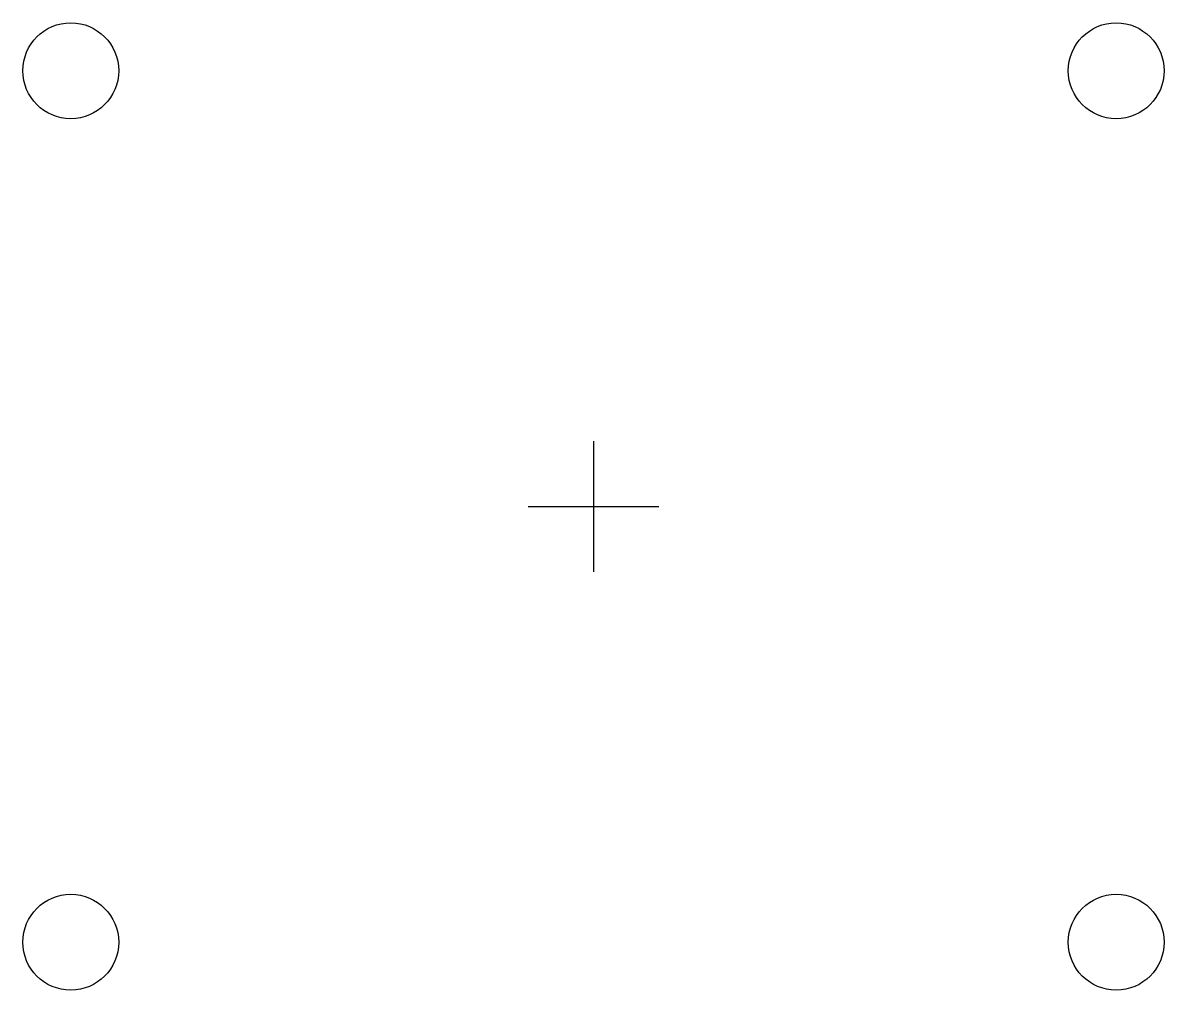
# Model space of a CAD drawing. Header units: inches. Extents: x 3.42 to 4.45, y -4.37 to -3.5.
import ezdxf

# ---------------------------------------------------------------- set-up
doc = ezdxf.new("R2010")
doc.units = ezdxf.units.IN
doc.header["$MEASUREMENT"] = 0
doc.layers.add('User.Drawings', color=9, linetype='CONTINUOUS', true_color=0xc2c2c2)

msp = doc.modelspace()

# ---------------------------------------------------------------- linework, layer by layer
at = {"layer": 'User.Drawings', "linetype": 'CONTINUOUS'}
for p, q in [((3.937, -3.878), (3.937, -3.9961)), ((3.878, -3.937), (3.9961, -3.937))]:
    msp.add_line(p, q, dxfattribs=at)
at = {"layer": 'User.Drawings'}
for centre in [(3.4646, -3.5433), (4.4094, -3.5433), (3.4646, -4.3307), (4.4094, -4.3307)]:
    msp.add_circle(centre, 0.0433, dxfattribs=at)

doc.saveas('drawing.dxf')
